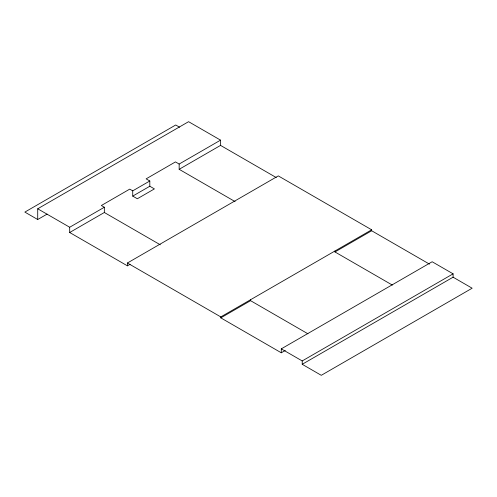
<?xml version="1.0" encoding="UTF-8"?>
<svg xmlns="http://www.w3.org/2000/svg" width="497" height="497" viewBox="0 0 497 497"><rect width="100%" height="100%" fill="white"/><g stroke="black" fill="none" stroke-linecap="round" stroke-linejoin="round"><path stroke-width="0.75" d="M47.103 214.101L37.716 219.519L37.716 208.79L188.587 121.684L220.556 140.142L220.556 145.397L276.27 177.566M37.716 208.79L69.686 227.247L104.345 207.237L104.345 212.492L160.295 244.797M132.73 190.848L149.808 180.989L149.808 186.245L132.73 196.104L132.73 190.848L129.736 189.121L101.351 205.51L104.345 207.237M149.808 180.989L146.124 178.864L175.453 161.91L179.156 164.047L220.556 140.142M69.686 227.247L69.686 232.503L104.345 212.492M179.156 164.047L179.156 169.303L220.556 145.397M130.096 264.286L127.412 265.833L127.412 263L278.289 175.895L371.669 229.807L371.669 230.757L429.47 264.131M127.412 263L220.798 316.912L371.669 229.807M220.798 316.912L220.798 317.863L250.569 300.673L307.947 333.804M334.966 250.997L334.966 251.948L371.669 230.757M285.309 350.466L281.29 352.789L281.29 348.857L432.16 261.751L453.09 273.835L453.09 277.189L472.15 288.21L321.279 375.316L302.219 364.295L302.219 360.94L453.09 273.835M302.219 364.295L453.09 277.189M179.579 127.213L175.721 124.989L24.85 212.095L37.716 219.519M334.966 251.948L392.344 285.079M179.156 169.303L235.106 201.608M149.808 186.245L154.405 188.897L137.327 198.763L132.73 196.104M281.29 348.857L302.219 360.94M220.798 317.863L281.29 352.789M69.686 232.503L127.412 265.833M250.569 299.722L250.569 300.673"/></g></svg>
